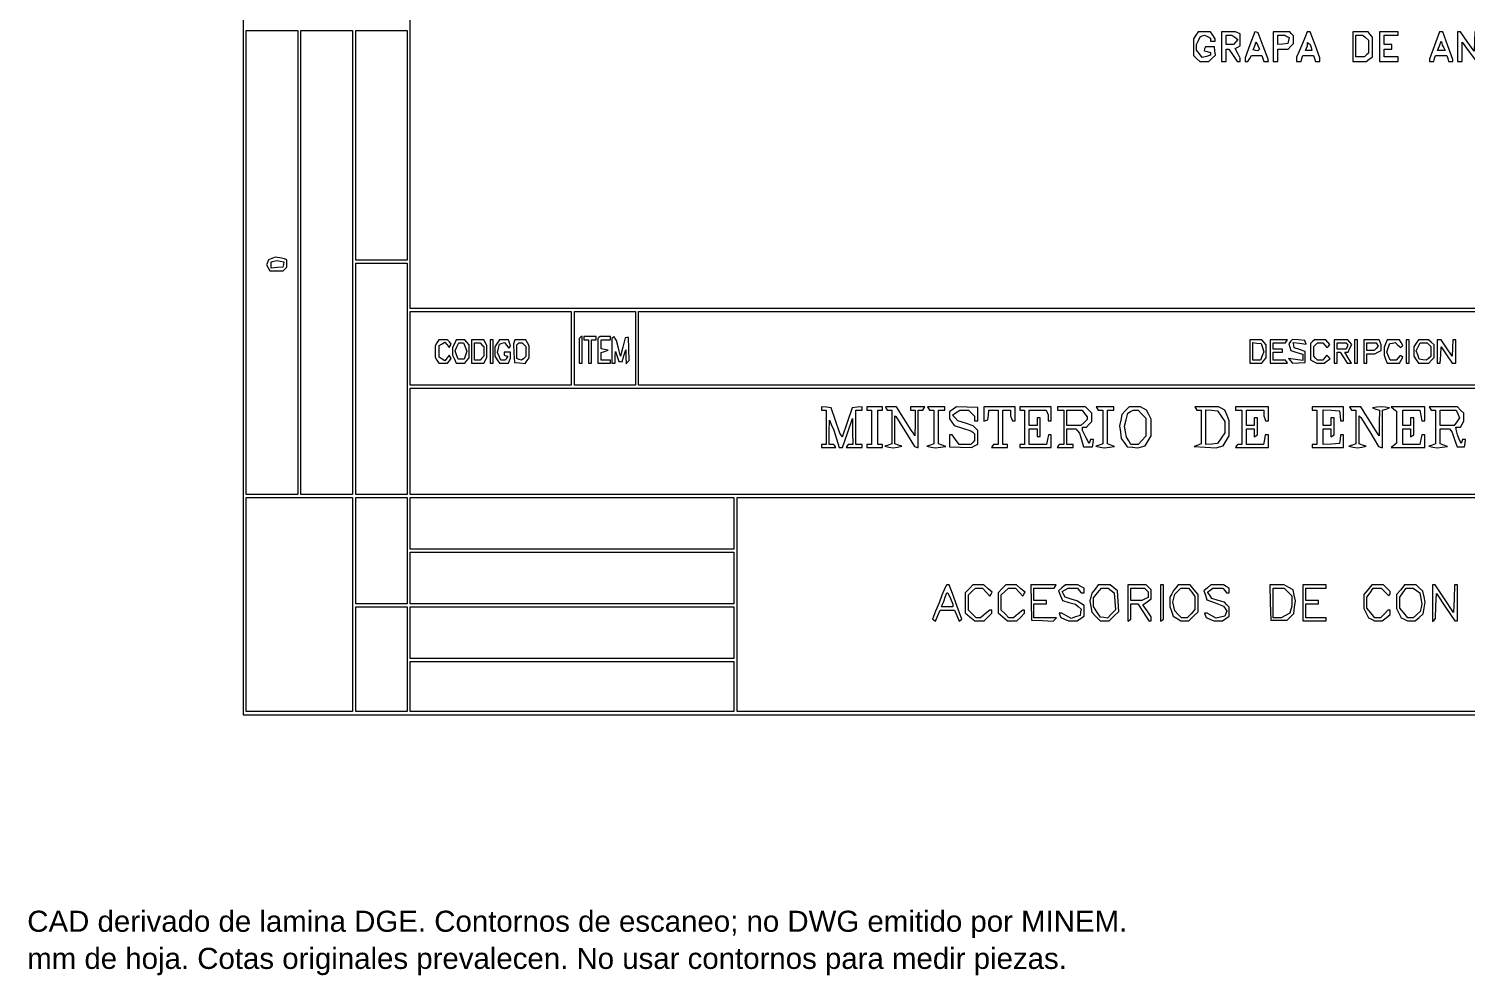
# Paper-space layout 'AN-13-DGE-068' of a CAD drawing. Header units: metres, sheet in millimetres. Extents: x 12 to 193, y 4 to 291.
# Drawn here: x 12.1 to 128.2, y 4.5 to 80.9 of the extents above; entities that cross this region are included whole.
import ezdxf

# ---------------------------------------------------------------- set-up
doc = ezdxf.new("R2010")
doc.units = ezdxf.units.M
doc.layers.add('DGE_CONTORNOS', color=7, linetype='Continuous', lineweight=0)
doc.layers.add('DGE_DATOS', color=7, linetype='Continuous', lineweight=0)
doc.styles.add('DGE_ARIAL', font='arial.ttf')

# ---------------------------------------------------------------- blocks, each defined once
blk = doc.blocks.new('LP_REF_DGE_MT_068')
at = {"layer": 'DGE_CONTORNOS'}
for points in [[(29.43, 147.7), (29.43, 25.53), (111.08, 25.53), (192.74, 25.53), (192.74, 147.7), (192.74, 269.87), (111.08, 269.87), (29.43, 269.87)], [(192.48, 163.99), (192.48, 58.35), (117.71, 58.35), (42.93, 58.35), (42.93, 163.99), (42.93, 269.62), (117.71, 269.62), (192.48, 269.62)], [(33.85, 62.07), (33.85, 43.33), (31.77, 43.33), (29.68, 43.33), (29.68, 62.07), (29.68, 80.81), (31.77, 80.81), (33.85, 80.81)], [(38.27, 62.07), (38.27, 43.33), (36.18, 43.33), (34.1, 43.33), (34.1, 62.07), (34.1, 80.81), (36.18, 80.81), (38.27, 80.81)], [(42.68, 71.54), (42.68, 62.26), (40.6, 62.26), (38.52, 62.26), (38.52, 71.54), (38.52, 80.81), (40.6, 80.81), (42.68, 80.81)], [(106.36, 80.41), (106.16, 80.13), (106.16, 79.46), (106.16, 78.79), (106.41, 78.54), (106.67, 78.29), (107.05, 78.29), (107.42, 78.29), (107.68, 78.55), (107.94, 78.81), (107.9, 79.15), (107.87, 79.49), (107.5, 79.49), (107.13, 79.49), (107.07, 79.32), (107.02, 79.16), (107.28, 79.09), (107.55, 79.02), (107.55, 78.91), (107.55, 78.8), (107.21, 78.71), (106.88, 78.63), (106.65, 78.92), (106.41, 79.2), (106.41, 79.43), (106.41, 79.67), (106.56, 79.98), (106.7, 80.29), (106.88, 80.36), (107.06, 80.43), (107.31, 80.3), (107.55, 80.17), (107.55, 80.05), (107.55, 79.93), (107.74, 79.93), (107.93, 79.93), (107.93, 80.03), (107.93, 80.13), (107.73, 80.41), (107.54, 80.69), (107.05, 80.69), (106.55, 80.69)], [(108.43, 79.49), (108.43, 78.29), (108.62, 78.29), (108.81, 78.29), (108.81, 78.79), (108.81, 79.3), (108.92, 79.3), (109.03, 79.3), (109.37, 78.79), (109.7, 78.29), (109.82, 78.29), (109.95, 78.29), (109.95, 78.42), (109.95, 78.55), (109.75, 78.95), (109.54, 79.34), (109.75, 79.45), (109.95, 79.56), (109.95, 80.05), (109.95, 80.53), (109.75, 80.61), (109.55, 80.69), (108.99, 80.69), (108.43, 80.69)], [(109.51, 80.26), (109.75, 80.08), (109.58, 79.88), (109.41, 79.68), (109.11, 79.68), (108.81, 79.68), (108.81, 80.06), (108.81, 80.43), (109.04, 80.43), (109.27, 80.43)], [(110.72, 79.64), (110.33, 78.59), (110.33, 78.44), (110.33, 78.29), (110.45, 78.29), (110.57, 78.29), (110.71, 78.54), (110.84, 78.79), (111.27, 78.79), (111.7, 78.79), (111.78, 78.54), (111.86, 78.29), (112.04, 78.29), (112.22, 78.29), (112.21, 78.38), (112.21, 78.48), (111.79, 79.54), (111.38, 80.61), (111.25, 80.65), (111.12, 80.7)], [(112.6, 79.49), (112.6, 78.29), (112.79, 78.29), (112.98, 78.29), (112.98, 78.79), (112.98, 79.3), (113.4, 79.3), (113.82, 79.3), (114.03, 79.53), (114.24, 79.76), (114.24, 80.07), (114.24, 80.38), (114.09, 80.54), (113.94, 80.69), (113.27, 80.69), (112.6, 80.69)], [(113.71, 80.32), (113.89, 80.22), (113.84, 79.98), (113.8, 79.74), (113.39, 79.7), (112.98, 79.66), (112.98, 80.05), (112.98, 80.43), (113.26, 80.43), (113.54, 80.43)], [(115.17, 80.21), (114.97, 79.74), (114.73, 79.19), (114.49, 78.64), (114.49, 78.46), (114.49, 78.29), (114.67, 78.29), (114.85, 78.29), (114.93, 78.54), (115.01, 78.79), (115.44, 78.79), (115.86, 78.79), (115.94, 78.54), (116.02, 78.29), (116.2, 78.29), (116.38, 78.29), (116.38, 78.44), (116.38, 78.59), (115.99, 79.64), (115.59, 80.69), (115.48, 80.69), (115.36, 80.69)], [(119.03, 79.49), (119.03, 78.29), (119.57, 78.29), (120.11, 78.3), (120.36, 78.49), (120.61, 78.68), (120.61, 79.47), (120.61, 80.27), (120.44, 80.48), (120.27, 80.69), (119.65, 80.69), (119.03, 80.69)], [(120.07, 80.23), (120.3, 80.02), (120.3, 79.49), (120.3, 78.97), (120.15, 78.82), (119.99, 78.67), (119.64, 78.67), (119.29, 78.67), (119.29, 79.55), (119.29, 80.43), (119.56, 80.43), (119.84, 80.43)], [(121.18, 79.49), (121.18, 78.29), (121.94, 78.29), (122.69, 78.29), (122.69, 78.48), (122.69, 78.67), (122.13, 78.67), (121.56, 78.67), (121.56, 78.98), (121.56, 79.3), (121.87, 79.3), (122.19, 79.3), (122.19, 79.49), (122.19, 79.68), (121.87, 79.68), (121.56, 79.68), (121.56, 80.06), (121.56, 80.43), (122.13, 80.43), (122.69, 80.43), (122.69, 80.56), (122.69, 80.69), (121.94, 80.69), (121.18, 80.69)], [(125.62, 79.58), (125.22, 78.48), (125.22, 78.38), (125.22, 78.29), (125.39, 78.29), (125.57, 78.29), (125.63, 78.54), (125.7, 78.79), (126.17, 78.79), (126.63, 78.79), (126.7, 78.54), (126.76, 78.29), (126.94, 78.29), (127.11, 78.29), (127.11, 78.37), (127.11, 78.45), (126.7, 79.57), (126.29, 80.69), (126.16, 80.69), (126.03, 80.69)], [(127.49, 79.49), (127.49, 78.29), (127.68, 78.29), (127.87, 78.29), (127.87, 79.07), (127.87, 79.85), (128.44, 79.07), (129.01, 78.29), (129.13, 78.29), (129.26, 78.29), (129.26, 79.49), (129.26, 80.69), (129.07, 80.69), (128.89, 80.69), (128.85, 79.91), (128.82, 79.13), (128.27, 79.91), (127.73, 80.69), (127.61, 80.69), (127.49, 80.69)], [(111.43, 79.22), (111.36, 79.15), (111.17, 79.19), (110.99, 79.24), (111.11, 79.55), (111.24, 79.87), (111.37, 79.58), (111.5, 79.3)], [(115.66, 79.43), (115.73, 79.17), (115.48, 79.17), (115.22, 79.17), (115.3, 79.37), (115.37, 79.57), (115.37, 79.7), (115.37, 79.82), (115.49, 79.75), (115.6, 79.68)], [(126.38, 79.39), (126.49, 79.17), (126.18, 79.17), (125.87, 79.17), (126.02, 79.56), (126.16, 79.94), (126.21, 79.78), (126.26, 79.61)], [(31.75, 62.39), (31.49, 62.28), (31.41, 62.07), (31.32, 61.86), (31.46, 61.62), (31.59, 61.38), (32.12, 61.38), (32.66, 61.38), (32.81, 61.53), (32.96, 61.68), (32.96, 61.96), (32.96, 62.25), (32.87, 62.3), (32.78, 62.36), (32.4, 62.43), (32.02, 62.5)], [(32.69, 61.9), (32.65, 61.69), (32.17, 61.65), (31.7, 61.61), (31.7, 61.87), (31.7, 62.12), (31.92, 62.16), (32.14, 62.21), (32.43, 62.16), (32.72, 62.1)], [(42.68, 52.67), (42.68, 43.33), (40.6, 43.33), (38.52, 43.33), (38.52, 52.67), (38.52, 62.01), (40.6, 62.01), (42.68, 62.01)], [(55.93, 55.13), (55.93, 52.16), (49.43, 52.16), (42.93, 52.16), (42.93, 55.13), (42.93, 58.1), (49.43, 58.1), (55.93, 58.1)], [(61.11, 55.13), (61.11, 52.16), (58.65, 52.16), (56.19, 52.16), (56.19, 55.13), (56.19, 58.1), (58.65, 58.1), (61.11, 58.1)], [(186.3, 55.13), (186.3, 52.16), (123.83, 52.16), (61.36, 52.16), (61.36, 55.13), (61.36, 58.1), (123.83, 58.1), (186.3, 58.1)], [(45.08, 55.58), (44.95, 55.34), (44.95, 54.88), (44.95, 54.42), (45.08, 54.18), (45.22, 53.93), (45.57, 53.93), (45.93, 53.93), (46.09, 54.11), (46.24, 54.3), (46.15, 54.44), (46.07, 54.58), (45.9, 54.35), (45.73, 54.12), (45.5, 54.26), (45.27, 54.4), (45.27, 54.88), (45.27, 55.35), (45.5, 55.49), (45.73, 55.63), (45.9, 55.41), (46.07, 55.18), (46.15, 55.32), (46.24, 55.46), (46.09, 55.64), (45.93, 55.82), (45.57, 55.82), (45.22, 55.82)], [(46.49, 55.5), (46.34, 55.18), (46.34, 54.88), (46.34, 54.57), (46.49, 54.25), (46.63, 53.93), (46.98, 53.93), (47.32, 53.93), (47.49, 54.14), (47.67, 54.35), (47.67, 54.88), (47.67, 55.41), (47.49, 55.62), (47.32, 55.82), (46.98, 55.82), (46.63, 55.82)], [(47.86, 54.88), (47.86, 53.93), (48.36, 53.93), (48.86, 53.93), (48.99, 54.18), (49.12, 54.42), (49.12, 54.88), (49.12, 55.34), (48.99, 55.58), (48.86, 55.82), (48.36, 55.82), (47.86, 55.82)], [(49.37, 54.88), (49.37, 53.93), (49.5, 53.93), (49.62, 53.93), (49.62, 54.88), (49.62, 55.82), (49.5, 55.82), (49.37, 55.82)], [(49.95, 55.54), (49.75, 55.26), (49.75, 54.88), (49.75, 54.49), (49.95, 54.21), (50.14, 53.93), (50.5, 53.93), (50.86, 53.93), (50.93, 54.13), (51.01, 54.33), (51.01, 54.57), (51.01, 54.81), (50.76, 54.81), (50.51, 54.81), (50.51, 54.7), (50.51, 54.58), (50.66, 54.53), (50.8, 54.48), (50.71, 54.33), (50.62, 54.18), (50.43, 54.18), (50.25, 54.18), (50.11, 54.49), (49.97, 54.8), (50.05, 55.13), (50.14, 55.46), (50.34, 55.53), (50.54, 55.61), (50.71, 55.38), (50.88, 55.15), (50.96, 55.22), (51.03, 55.3), (50.95, 55.56), (50.87, 55.82), (50.51, 55.82), (50.14, 55.82)], [(51.32, 55.65), (51.25, 55.48), (51.29, 54.74), (51.33, 53.99), (51.76, 53.95), (52.2, 53.91), (52.36, 54.13), (52.53, 54.36), (52.53, 54.85), (52.53, 55.34), (52.4, 55.58), (52.26, 55.82), (51.82, 55.82), (51.38, 55.82)], [(56.65, 55.99), (56.56, 55.91), (56.56, 54.92), (56.56, 53.93), (56.69, 53.93), (56.82, 53.93), (56.82, 55), (56.82, 56.08), (56.77, 56.08), (56.73, 56.08)], [(56.94, 55.95), (56.94, 55.82), (57.13, 55.82), (57.32, 55.82), (57.32, 54.88), (57.32, 53.93), (57.45, 53.93), (57.57, 53.93), (57.57, 54.88), (57.57, 55.82), (57.76, 55.82), (57.95, 55.82), (57.95, 55.95), (57.95, 56.08), (57.45, 56.08), (56.94, 56.08)], [(58.16, 55.99), (58.08, 55.91), (58.08, 54.92), (58.08, 53.93), (58.58, 53.93), (59.09, 53.93), (59.09, 54.06), (59.09, 54.18), (58.71, 54.18), (58.33, 54.18), (58.33, 54.48), (58.33, 54.78), (58.62, 54.88), (58.9, 54.97), (58.62, 55.03), (58.33, 55.08), (58.33, 55.45), (58.33, 55.82), (58.71, 55.82), (59.09, 55.82), (59.09, 55.95), (59.09, 56.08), (58.67, 56.08), (58.25, 56.08)], [(59.3, 55.99), (59.21, 55.91), (59.21, 54.92), (59.21, 53.93), (59.34, 53.93), (59.47, 53.93), (59.48, 54.4), (59.49, 54.88), (59.63, 54.47), (59.78, 54.06), (59.91, 54.05), (60.03, 54.04), (60.18, 54.52), (60.33, 55), (60.34, 54.44), (60.35, 53.88), (60.48, 54.01), (60.61, 54.14), (60.58, 55.08), (60.54, 56.01), (60.42, 55.99), (60.29, 55.97), (60.09, 55.23), (59.89, 54.5), (59.73, 55.13), (59.58, 55.76), (59.48, 55.92), (59.39, 56.08)], [(110.71, 54.88), (110.71, 53.93), (111.19, 53.93), (111.68, 53.93), (111.86, 54.14), (112.03, 54.35), (112.03, 54.88), (112.03, 55.41), (111.86, 55.62), (111.68, 55.82), (111.19, 55.82), (110.71, 55.82)], [(112.35, 54.88), (112.35, 53.93), (113.05, 53.93), (113.75, 53.93), (113.67, 54.06), (113.59, 54.18), (113.1, 54.18), (112.6, 54.18), (112.6, 54.5), (112.6, 54.81), (112.98, 54.81), (113.36, 54.81), (113.36, 54.94), (113.36, 55.07), (112.98, 55.07), (112.6, 55.07), (112.6, 55.32), (112.6, 55.57), (113.1, 55.57), (113.59, 55.57), (113.67, 55.7), (113.75, 55.82), (113.05, 55.82), (112.35, 55.82)], [(114.01, 55.67), (113.87, 55.5), (113.94, 55.22), (114.02, 54.94), (114.51, 54.8), (115, 54.65), (115, 54.4), (115, 54.15), (114.41, 54.23), (113.83, 54.31), (113.99, 54.11), (114.15, 53.92), (114.67, 53.96), (115.19, 53.99), (115.19, 54.44), (115.19, 54.88), (114.74, 55.02), (114.3, 55.16), (114.26, 55.39), (114.21, 55.61), (114.74, 55.54), (115.26, 55.47), (115.21, 55.61), (115.17, 55.76), (114.66, 55.8), (114.15, 55.84)], [(115.78, 55.67), (115.63, 55.52), (115.63, 54.86), (115.63, 54.19), (115.87, 54.06), (116.12, 53.93), (116.42, 53.93), (116.71, 53.93), (116.96, 54.11), (117.2, 54.29), (117.07, 54.43), (116.93, 54.57), (116.77, 54.38), (116.61, 54.18), (116.39, 54.18), (116.18, 54.18), (116.03, 54.33), (115.88, 54.49), (115.88, 54.88), (115.88, 55.27), (116.03, 55.42), (116.18, 55.57), (116.39, 55.57), (116.61, 55.57), (116.77, 55.38), (116.93, 55.18), (117.06, 55.31), (117.18, 55.43), (117.02, 55.63), (116.86, 55.82), (116.39, 55.82), (115.93, 55.82)], [(117.52, 54.88), (117.52, 53.93), (117.65, 53.93), (117.77, 53.93), (117.77, 54.37), (117.77, 54.81), (117.9, 54.81), (118.02, 54.81), (118.31, 54.37), (118.59, 53.93), (118.76, 53.93), (118.93, 53.93), (118.66, 54.37), (118.38, 54.81), (118.52, 54.81), (118.66, 54.81), (118.8, 55.13), (118.95, 55.44), (118.79, 55.63), (118.63, 55.82), (118.07, 55.82), (117.52, 55.82)], [(119.16, 54.88), (119.16, 53.93), (119.29, 53.93), (119.41, 53.93), (119.41, 54.88), (119.41, 55.82), (119.29, 55.82), (119.16, 55.82)], [(119.92, 54.88), (119.92, 53.93), (120.04, 53.93), (120.17, 53.93), (120.17, 54.31), (120.17, 54.69), (120.49, 54.69), (120.82, 54.69), (121.06, 54.82), (121.31, 54.95), (121.31, 55.19), (121.31, 55.42), (121.23, 55.62), (121.15, 55.82), (120.54, 55.82), (119.92, 55.82)], [(121.68, 55.5), (121.56, 55.18), (121.56, 54.88), (121.56, 54.58), (121.68, 54.25), (121.8, 53.93), (122.31, 53.93), (122.81, 53.93), (122.94, 54.18), (123.07, 54.42), (122.96, 54.49), (122.85, 54.56), (122.69, 54.37), (122.54, 54.18), (122.3, 54.18), (122.06, 54.18), (121.91, 54.5), (121.77, 54.82), (121.89, 55.17), (122.01, 55.51), (122.23, 55.55), (122.46, 55.59), (122.68, 55.39), (122.9, 55.19), (122.98, 55.27), (123.06, 55.35), (122.94, 55.59), (122.81, 55.82), (122.31, 55.82), (121.8, 55.82)], [(123.33, 54.88), (123.33, 53.93), (123.45, 53.93), (123.58, 53.93), (123.58, 54.88), (123.58, 55.82), (123.45, 55.82), (123.33, 55.82)], [(124.15, 55.54), (123.96, 55.26), (123.96, 54.88), (123.96, 54.49), (124.15, 54.21), (124.35, 53.93), (124.76, 53.93), (125.18, 53.93), (125.39, 54.16), (125.6, 54.39), (125.6, 54.9), (125.6, 55.41), (125.37, 55.62), (125.14, 55.82), (124.74, 55.82), (124.35, 55.82)], [(125.85, 54.88), (125.85, 53.93), (125.97, 53.93), (126.09, 53.93), (126.13, 54.59), (126.17, 55.26), (126.61, 54.6), (127.05, 53.94), (127.21, 53.93), (127.36, 53.93), (127.36, 54.88), (127.36, 55.82), (127.24, 55.82), (127.12, 55.82), (127.09, 55.16), (127.05, 54.5), (126.61, 55.16), (126.17, 55.82), (126.01, 55.82), (125.85, 55.82)], [(47.36, 55.24), (47.49, 54.9), (47.38, 54.57), (47.27, 54.25), (47.03, 54.25), (46.79, 54.25), (46.67, 54.59), (46.55, 54.93), (46.7, 55.25), (46.84, 55.57), (47.04, 55.57), (47.23, 55.57)], [(48.71, 55.42), (48.87, 55.27), (48.87, 54.88), (48.87, 54.49), (48.71, 54.33), (48.56, 54.18), (48.34, 54.18), (48.11, 54.18), (48.11, 54.88), (48.11, 55.57), (48.34, 55.57), (48.56, 55.57)], [(52.12, 55.42), (52.27, 55.27), (52.27, 54.87), (52.27, 54.47), (52.09, 54.31), (51.9, 54.16), (51.71, 54.23), (51.52, 54.3), (51.52, 54.85), (51.52, 55.4), (51.6, 55.49), (51.68, 55.57), (51.83, 55.57), (51.97, 55.57)], [(111.74, 55.18), (111.85, 54.85), (111.72, 54.52), (111.59, 54.18), (111.28, 54.18), (110.96, 54.18), (110.96, 54.89), (110.96, 55.59), (111.29, 55.55), (111.63, 55.51)], [(118.56, 55.5), (118.64, 55.42), (118.57, 55.24), (118.5, 55.07), (118.14, 55.07), (117.77, 55.07), (117.77, 55.32), (117.77, 55.57), (118.13, 55.57), (118.49, 55.57)], [(120.99, 55.44), (121.08, 55.31), (120.92, 55.12), (120.77, 54.94), (120.47, 54.94), (120.17, 54.94), (120.17, 55.26), (120.17, 55.57), (120.54, 55.57), (120.91, 55.57)], [(125.19, 55.42), (125.34, 55.27), (125.34, 54.87), (125.34, 54.47), (125.16, 54.32), (124.98, 54.16), (124.69, 54.21), (124.4, 54.25), (124.28, 54.59), (124.16, 54.93), (124.31, 55.25), (124.46, 55.57), (124.75, 55.57), (125.04, 55.57)], [(192.48, 47.62), (192.48, 43.33), (117.71, 43.33), (42.93, 43.33), (42.93, 47.62), (42.93, 51.91), (117.71, 51.91), (192.48, 51.91)], [(76.13, 50.28), (76.13, 50.14), (76.32, 50.14), (76.5, 50.14), (76.5, 48.76), (76.5, 47.37), (76.32, 47.37), (76.13, 47.37), (76.13, 47.24), (76.13, 47.12), (76.7, 47.12), (77.28, 47.12), (77.2, 47.24), (77.12, 47.37), (76.94, 47.37), (76.76, 47.37), (76.76, 48.35), (76.77, 49.32), (76.94, 48.92), (77.12, 48.51), (77.34, 47.81), (77.56, 47.12), (77.7, 47.12), (77.84, 47.12), (78.23, 48.28), (78.63, 49.45), (78.64, 48.41), (78.65, 47.37), (78.47, 47.37), (78.29, 47.37), (78.21, 47.24), (78.13, 47.12), (78.77, 47.12), (79.41, 47.12), (79.41, 47.24), (79.41, 47.37), (79.15, 47.37), (78.9, 47.37), (78.9, 48.76), (78.9, 50.14), (79.15, 50.14), (79.41, 50.14), (79.41, 50.28), (79.41, 50.41), (79.01, 50.37), (78.61, 50.33), (78.21, 49.14), (77.81, 47.95), (77.72, 48.1), (77.62, 48.26), (77.27, 49.3), (76.92, 50.33), (76.53, 50.37), (76.13, 50.41)], [(79.79, 50.27), (79.79, 50.14), (79.97, 50.14), (80.16, 50.14), (80.16, 48.76), (80.16, 47.37), (79.97, 47.37), (79.79, 47.37), (79.79, 47.24), (79.79, 47.12), (80.42, 47.12), (81.05, 47.12), (81.05, 47.24), (81.05, 47.37), (80.86, 47.37), (80.67, 47.37), (80.67, 48.76), (80.67, 50.14), (80.86, 50.14), (81.05, 50.14), (81.05, 50.27), (81.05, 50.4), (80.42, 50.4), (79.79, 50.4)], [(81.36, 50.27), (81.44, 50.14), (81.62, 50.14), (81.8, 50.14), (81.8, 48.77), (81.8, 47.4), (81.52, 47.3), (81.24, 47.21), (81.58, 47.15), (81.93, 47.1), (82.28, 47.15), (82.63, 47.21), (82.34, 47.3), (82.06, 47.4), (82.06, 48.54), (82.06, 49.68), (82.13, 49.61), (82.2, 49.54), (82.92, 48.37), (83.64, 47.2), (83.8, 47.15), (83.95, 47.09), (83.95, 48.62), (83.95, 50.14), (84.13, 50.14), (84.31, 50.14), (84.39, 50.27), (84.47, 50.4), (83.89, 50.4), (83.32, 50.4), (83.32, 50.27), (83.32, 50.14), (83.51, 50.14), (83.7, 50.14), (83.69, 49.1), (83.68, 48.06), (83.53, 48.29), (83.38, 48.51), (82.78, 49.46), (82.19, 50.4), (81.74, 50.4), (81.29, 50.4)], [(84.77, 50.27), (84.85, 50.14), (85.03, 50.14), (85.21, 50.14), (85.21, 48.77), (85.21, 47.4), (84.93, 47.3), (84.64, 47.21), (84.99, 47.15), (85.33, 47.1), (85.75, 47.15), (86.16, 47.2), (85.87, 47.3), (85.59, 47.4), (85.59, 48.77), (85.59, 50.14), (85.84, 50.14), (86.1, 50.14), (86.1, 50.27), (86.1, 50.4), (85.39, 50.4), (84.69, 50.4)], [(86.76, 50.2), (86.47, 50), (86.47, 49.72), (86.47, 49.44), (86.66, 49.17), (86.85, 48.9), (87.52, 48.69), (88.18, 48.47), (88.34, 48.35), (88.49, 48.22), (88.49, 47.95), (88.49, 47.67), (88.34, 47.52), (88.19, 47.37), (87.71, 47.37), (87.24, 47.37), (86.96, 47.75), (86.68, 48.13), (86.58, 48.13), (86.47, 48.13), (86.47, 47.65), (86.47, 47.18), (87.36, 47.14), (88.24, 47.11), (88.49, 47.24), (88.75, 47.38), (88.75, 47.93), (88.75, 48.49), (88.56, 48.67), (88.37, 48.86), (87.75, 49.07), (87.14, 49.27), (86.92, 49.51), (86.71, 49.74), (87, 49.94), (87.29, 50.14), (87.64, 50.14), (87.99, 50.14), (88.24, 49.89), (88.49, 49.64), (88.49, 49.45), (88.49, 49.26), (88.62, 49.26), (88.75, 49.26), (88.75, 49.8), (88.75, 50.35), (87.89, 50.38), (87.04, 50.4)], [(89.25, 49.82), (89.25, 49.24), (89.41, 49.29), (89.57, 49.34), (89.61, 49.74), (89.65, 50.14), (90.02, 50.14), (90.39, 50.14), (90.39, 48.76), (90.39, 47.37), (90.2, 47.37), (90.02, 47.37), (89.94, 47.24), (89.87, 47.12), (90.51, 47.12), (91.14, 47.12), (91.14, 47.24), (91.14, 47.37), (90.95, 47.37), (90.77, 47.37), (90.77, 48.76), (90.77, 50.14), (91.08, 50.14), (91.4, 50.14), (91.4, 49.9), (91.4, 49.66), (91.47, 49.46), (91.55, 49.26), (91.66, 49.26), (91.77, 49.26), (91.77, 49.83), (91.77, 50.4), (90.51, 50.4), (89.25, 50.4)], [(92.15, 50.27), (92.15, 50.14), (92.34, 50.14), (92.53, 50.14), (92.53, 48.76), (92.53, 47.37), (92.34, 47.37), (92.15, 47.37), (92.15, 47.24), (92.15, 47.12), (93.42, 47.12), (94.68, 47.12), (94.68, 47.62), (94.68, 48.13), (94.57, 48.13), (94.46, 48.13), (94.38, 47.75), (94.31, 47.37), (93.61, 47.37), (92.91, 47.37), (92.91, 48), (92.91, 48.63), (93.23, 48.63), (93.54, 48.63), (93.54, 48.31), (93.54, 48), (93.67, 48), (93.79, 48), (93.79, 48.76), (93.79, 49.51), (93.67, 49.51), (93.54, 49.51), (93.54, 49.2), (93.54, 48.88), (93.23, 48.88), (92.91, 48.88), (92.91, 49.51), (92.91, 50.14), (93.59, 50.14), (94.27, 50.14), (94.35, 49.95), (94.43, 49.75), (94.43, 49.5), (94.43, 49.26), (94.55, 49.26), (94.68, 49.26), (94.68, 49.83), (94.68, 50.4), (93.42, 50.4), (92.15, 50.4)], [(95.18, 50.27), (95.18, 50.14), (95.43, 50.14), (95.69, 50.14), (95.69, 48.76), (95.69, 47.37), (95.51, 47.37), (95.32, 47.37), (95.25, 47.24), (95.17, 47.12), (95.81, 47.12), (96.44, 47.12), (96.44, 47.24), (96.44, 47.37), (96.19, 47.37), (95.94, 47.37), (95.94, 48), (95.94, 48.63), (96.3, 48.63), (96.67, 48.63), (96.81, 48.45), (96.96, 48.28), (97.12, 47.73), (97.28, 47.18), (97.65, 47.18), (98.02, 47.18), (98.06, 47.46), (98.1, 47.75), (97.98, 47.75), (97.85, 47.75), (97.8, 47.59), (97.75, 47.43), (97.47, 47.96), (97.2, 48.49), (97.2, 48.63), (97.2, 48.76), (97.37, 48.76), (97.54, 48.76), (97.75, 48.99), (97.96, 49.22), (97.96, 49.56), (97.96, 49.89), (97.71, 50.14), (97.45, 50.4), (96.32, 50.4), (95.18, 50.4)], [(97.38, 49.86), (97.58, 49.58), (97.58, 49.49), (97.58, 49.39), (97.33, 49.14), (97.08, 48.88), (96.51, 48.88), (95.94, 48.88), (95.94, 49.51), (95.94, 50.14), (96.56, 50.14), (97.19, 50.14)], [(98.4, 50.27), (98.48, 50.14), (98.66, 50.14), (98.84, 50.14), (98.84, 48.77), (98.84, 47.4), (98.56, 47.3), (98.27, 47.21), (98.62, 47.15), (98.96, 47.1), (99.38, 47.15), (99.79, 47.2), (99.5, 47.3), (99.22, 47.4), (99.22, 48.77), (99.22, 50.14), (99.47, 50.14), (99.73, 50.14), (99.73, 50.27), (99.73, 50.4), (99.02, 50.4), (98.32, 50.4)], [(100.67, 50.1), (100.37, 49.79), (100.29, 49.33), (100.2, 48.87), (100.27, 48.35), (100.34, 47.83), (100.58, 47.51), (100.82, 47.18), (101.24, 47.14), (101.65, 47.1), (101.96, 47.17), (102.26, 47.25), (102.51, 47.66), (102.75, 48.06), (102.75, 48.73), (102.75, 49.4), (102.56, 49.77), (102.37, 50.14), (102.13, 50.27), (101.89, 50.4), (101.43, 50.4), (100.98, 50.4)], [(102.01, 49.82), (102.31, 49.49), (102.31, 48.76), (102.31, 48.02), (102.01, 47.69), (101.7, 47.37), (101.41, 47.37), (101.12, 47.37), (100.94, 47.65), (100.75, 47.94), (100.67, 48.39), (100.59, 48.84), (100.73, 49.36), (100.87, 49.88), (101.09, 50.01), (101.3, 50.14), (101.5, 50.14), (101.7, 50.14)], [(106.35, 50.27), (106.43, 50.14), (106.61, 50.14), (106.79, 50.14), (106.79, 48.77), (106.79, 47.4), (106.51, 47.3), (106.23, 47.19), (107.11, 47.15), (107.99, 47.1), (108.28, 47.18), (108.57, 47.25), (108.82, 47.66), (109.06, 48.06), (109.06, 48.67), (109.06, 49.27), (108.89, 49.7), (108.71, 50.12), (108.45, 50.26), (108.2, 50.4), (107.24, 50.4), (106.27, 50.4)], [(108.4, 49.65), (108.69, 49.22), (108.69, 48.76), (108.69, 48.29), (108.4, 47.86), (108.11, 47.43), (107.64, 47.39), (107.17, 47.35), (107.17, 48.76), (107.17, 50.16), (107.64, 50.12), (108.11, 50.08)], [(109.57, 50.27), (109.57, 50.14), (109.82, 50.14), (110.07, 50.14), (110.07, 48.76), (110.07, 47.37), (109.89, 47.37), (109.71, 47.37), (109.63, 47.24), (109.55, 47.12), (110.89, 47.12), (112.22, 47.12), (112.22, 47.62), (112.22, 48.13), (112.09, 48.13), (111.96, 48.13), (111.89, 47.75), (111.81, 47.37), (111.13, 47.37), (110.45, 47.37), (110.45, 48), (110.45, 48.63), (110.77, 48.63), (111.08, 48.63), (111.08, 48.31), (111.08, 47.98), (111.21, 48.06), (111.34, 48.14), (111.34, 48.83), (111.34, 49.51), (111.21, 49.51), (111.08, 49.51), (111.08, 49.2), (111.08, 48.88), (110.77, 48.88), (110.45, 48.88), (110.45, 49.51), (110.45, 50.14), (111.15, 50.14), (111.84, 50.14), (111.84, 49.9), (111.84, 49.66), (111.92, 49.46), (111.99, 49.26), (112.11, 49.26), (112.22, 49.26), (112.22, 49.83), (112.22, 50.4), (110.89, 50.4), (109.57, 50.4)], [(115.75, 50.27), (115.75, 50.14), (115.94, 50.14), (116.13, 50.14), (116.13, 48.76), (116.13, 47.37), (115.94, 47.37), (115.75, 47.37), (115.75, 47.24), (115.75, 47.12), (117.02, 47.12), (118.28, 47.12), (118.28, 47.62), (118.28, 48.13), (118.16, 48.13), (118.04, 48.13), (118, 47.78), (117.96, 47.43), (117.3, 47.39), (116.64, 47.35), (116.64, 47.99), (116.64, 48.63), (116.95, 48.63), (117.27, 48.63), (117.27, 48.31), (117.27, 47.98), (117.39, 48.06), (117.52, 48.14), (117.52, 48.83), (117.52, 49.51), (117.39, 49.51), (117.27, 49.51), (117.27, 49.2), (117.27, 48.88), (116.95, 48.88), (116.64, 48.88), (116.64, 49.52), (116.64, 50.16), (117.3, 50.12), (117.96, 50.08), (118, 49.67), (118.04, 49.26), (118.16, 49.26), (118.28, 49.26), (118.28, 49.83), (118.28, 50.4), (117.02, 50.4), (115.75, 50.4)], [(118.85, 50.27), (118.92, 50.14), (119.11, 50.14), (119.29, 50.14), (119.29, 48.77), (119.29, 47.4), (119, 47.3), (118.72, 47.21), (119.07, 47.15), (119.41, 47.1), (119.76, 47.15), (120.11, 47.21), (119.82, 47.3), (119.54, 47.4), (119.54, 48.54), (119.54, 49.68), (119.61, 49.61), (119.68, 49.54), (120.4, 48.37), (121.12, 47.2), (121.28, 47.15), (121.43, 47.09), (121.43, 48.6), (121.43, 50.12), (121.72, 50.21), (122, 50.31), (121.65, 50.36), (121.31, 50.41), (120.96, 50.36), (120.61, 50.31), (120.9, 50.21), (121.18, 50.12), (121.17, 49.09), (121.17, 48.06), (121.01, 48.29), (120.86, 48.51), (120.27, 49.46), (119.67, 50.4), (119.22, 50.4), (118.77, 50.4)], [(122.35, 50.22), (122.57, 50.05), (122.57, 48.76), (122.57, 47.46), (122.35, 47.29), (122.13, 47.12), (123.48, 47.12), (124.84, 47.12), (124.84, 47.62), (124.84, 48.13), (124.72, 48.13), (124.61, 48.13), (124.52, 47.75), (124.44, 47.37), (123.76, 47.37), (123.07, 47.37), (123.07, 48), (123.07, 48.63), (123.39, 48.63), (123.7, 48.63), (123.7, 48.31), (123.7, 47.98), (123.83, 48.06), (123.96, 48.14), (123.96, 48.83), (123.96, 49.51), (123.83, 49.51), (123.7, 49.51), (123.7, 49.2), (123.7, 48.88), (123.39, 48.88), (123.07, 48.88), (123.07, 49.51), (123.07, 50.14), (123.76, 50.14), (124.45, 50.14), (124.53, 49.7), (124.62, 49.26), (124.73, 49.26), (124.84, 49.26), (124.84, 49.83), (124.84, 50.4), (123.48, 50.39), (122.13, 50.39)], [(125.28, 50.27), (125.36, 50.14), (125.54, 50.14), (125.72, 50.14), (125.72, 48.77), (125.72, 47.4), (125.44, 47.3), (125.16, 47.21), (125.5, 47.15), (125.85, 47.1), (126.26, 47.15), (126.67, 47.2), (126.39, 47.3), (126.1, 47.4), (126.1, 48.01), (126.1, 48.63), (126.47, 48.63), (126.84, 48.63), (126.95, 48.48), (127.05, 48.32), (127.25, 47.75), (127.45, 47.18), (127.75, 47.18), (128.06, 47.18), (128.1, 47.46), (128.14, 47.75), (128.01, 47.75), (127.89, 47.75), (127.83, 47.59), (127.77, 47.43), (127.63, 47.78), (127.49, 48.14), (127.41, 48.45), (127.34, 48.76), (127.54, 48.76), (127.73, 48.76), (127.86, 49), (127.99, 49.24), (127.99, 49.57), (127.99, 49.89), (127.74, 50.14), (127.49, 50.4), (126.35, 50.4), (125.2, 50.4)], [(127.51, 49.83), (127.65, 49.52), (127.44, 49.2), (127.23, 48.88), (126.67, 48.88), (126.1, 48.88), (126.1, 49.51), (126.1, 50.14), (126.74, 50.14), (127.37, 50.14)], [(38.27, 34.43), (38.27, 25.79), (33.97, 25.79), (29.68, 25.79), (29.68, 34.43), (29.68, 43.08), (33.97, 43.08), (38.27, 43.08)], [(42.68, 38.79), (42.68, 34.49), (40.6, 34.49), (38.52, 34.49), (38.52, 38.79), (38.52, 43.08), (40.6, 43.08), (42.68, 43.08)], [(69.06, 40.99), (69.06, 38.91), (56, 38.91), (42.93, 38.91), (42.93, 40.99), (42.93, 43.08), (56, 43.08), (69.06, 43.08)], [(170.53, 34.43), (170.53, 25.79), (119.92, 25.79), (69.31, 25.79), (69.31, 34.43), (69.31, 43.08), (119.92, 43.08), (170.53, 43.08)], [(69.06, 36.58), (69.06, 34.49), (56, 34.49), (42.93, 34.49), (42.93, 36.58), (42.93, 38.66), (56, 38.66), (69.06, 38.66)], [(86.17, 35.91), (86.11, 35.81), (85.86, 35.18), (85.62, 34.56), (85.35, 33.9), (85.09, 33.24), (85.22, 33.17), (85.34, 33.09), (85.53, 33.54), (85.72, 33.99), (86.29, 33.99), (86.87, 33.99), (87.05, 33.54), (87.24, 33.1), (87.36, 33.17), (87.47, 33.24), (87.09, 34.28), (86.7, 35.32), (86.58, 35.66), (86.45, 36.01), (86.34, 36.01), (86.24, 36.01)], [(88.05, 35.7), (87.74, 35.39), (87.74, 34.57), (87.74, 33.76), (88.12, 33.43), (88.51, 33.11), (88.89, 33.11), (89.26, 33.11), (89.57, 33.42), (89.88, 33.73), (89.88, 33.86), (89.88, 33.99), (89.81, 33.99), (89.73, 33.99), (89.35, 33.67), (88.98, 33.36), (88.79, 33.36), (88.61, 33.36), (88.3, 33.67), (87.99, 33.98), (87.99, 34.59), (87.99, 35.21), (88.28, 35.48), (88.57, 35.76), (88.85, 35.76), (89.14, 35.76), (89.43, 35.44), (89.73, 35.11), (89.83, 35.27), (89.92, 35.42), (89.58, 35.71), (89.24, 36.01), (88.8, 36.01), (88.36, 36.01)], [(90.7, 35.7), (90.39, 35.39), (90.39, 34.57), (90.39, 33.76), (90.77, 33.43), (91.16, 33.11), (91.54, 33.11), (91.91, 33.11), (92.22, 33.42), (92.53, 33.73), (92.53, 33.86), (92.53, 33.99), (92.46, 33.99), (92.38, 33.99), (92, 33.67), (91.63, 33.36), (91.44, 33.36), (91.26, 33.36), (90.95, 33.67), (90.64, 33.98), (90.64, 34.59), (90.64, 35.21), (90.93, 35.48), (91.22, 35.76), (91.51, 35.76), (91.79, 35.76), (92.09, 35.44), (92.38, 35.11), (92.48, 35.27), (92.57, 35.42), (92.23, 35.71), (91.89, 36.01), (91.45, 36.01), (91.01, 36.01)], [(93.06, 34.59), (93.1, 33.17), (93.97, 33.13), (94.84, 33.09), (94.97, 33.23), (95.11, 33.36), (94.2, 33.36), (93.29, 33.36), (93.29, 33.93), (93.29, 34.49), (93.79, 34.49), (94.3, 34.49), (94.3, 34.62), (94.3, 34.75), (93.79, 34.75), (93.29, 34.75), (93.29, 35.25), (93.29, 35.76), (94.1, 35.76), (94.92, 35.76), (94.99, 35.88), (95.07, 36.01), (94.05, 36.01), (93.03, 36.01)], [(95.55, 35.78), (95.26, 35.54), (95.43, 35.14), (95.59, 34.75), (96.11, 34.6), (96.63, 34.45), (96.86, 34.26), (97.09, 34.07), (97.05, 33.81), (97.01, 33.55), (96.65, 33.43), (96.3, 33.3), (95.92, 33.52), (95.54, 33.74), (95.43, 33.74), (95.32, 33.74), (95.38, 33.57), (95.45, 33.39), (95.76, 33.25), (96.08, 33.11), (96.42, 33.11), (96.77, 33.11), (97.05, 33.3), (97.33, 33.5), (97.33, 33.93), (97.33, 34.36), (97.04, 34.54), (96.76, 34.72), (96.29, 34.87), (95.81, 35.02), (95.68, 35.26), (95.56, 35.49), (95.8, 35.63), (96.05, 35.76), (96.42, 35.76), (96.79, 35.76), (96.95, 35.57), (97.11, 35.38), (97.22, 35.38), (97.33, 35.38), (97.33, 35.56), (97.33, 35.75), (97.08, 35.88), (96.84, 36.01), (96.34, 36.01), (95.84, 36.01)], [(98.22, 35.67), (97.95, 35.34), (97.88, 35.04), (97.8, 34.73), (97.88, 34.28), (97.95, 33.82), (98.29, 33.47), (98.64, 33.11), (99, 33.11), (99.37, 33.11), (99.75, 33.49), (100.13, 33.87), (100.08, 34.71), (100.03, 35.54), (99.74, 35.77), (99.45, 36.01), (98.96, 36.01), (98.48, 36.01)], [(100.86, 34.55), (100.86, 33.09), (100.99, 33.17), (101.11, 33.25), (101.11, 33.87), (101.11, 34.49), (101.4, 34.49), (101.68, 34.49), (102.12, 33.8), (102.57, 33.11), (102.66, 33.11), (102.75, 33.11), (102.75, 33.27), (102.75, 33.43), (102.42, 33.92), (102.09, 34.41), (102.42, 34.65), (102.75, 34.89), (102.75, 35.25), (102.75, 35.61), (102.56, 35.81), (102.36, 36.01), (101.61, 36.01), (100.86, 36.01)], [(103.51, 34.55), (103.51, 33.09), (103.64, 33.17), (103.76, 33.25), (103.76, 34.63), (103.76, 36.01), (103.64, 36.01), (103.51, 36.01)], [(104.75, 35.79), (104.55, 35.57), (104.41, 35.29), (104.27, 35.02), (104.27, 34.65), (104.27, 34.28), (104.4, 33.89), (104.54, 33.5), (104.84, 33.3), (105.14, 33.11), (105.47, 33.11), (105.8, 33.11), (106.17, 33.48), (106.54, 33.84), (106.54, 34.54), (106.54, 35.23), (106.21, 35.62), (105.89, 36.01), (105.41, 36.01), (104.94, 36.01)], [(107.29, 35.78), (107.01, 35.55), (107.13, 35.18), (107.25, 34.82), (107.93, 34.56), (108.6, 34.3), (108.72, 34.1), (108.85, 33.9), (108.77, 33.7), (108.7, 33.49), (108.35, 33.41), (108.01, 33.32), (107.64, 33.53), (107.28, 33.74), (107.17, 33.74), (107.05, 33.74), (107.12, 33.57), (107.19, 33.39), (107.5, 33.25), (107.81, 33.11), (108.16, 33.11), (108.5, 33.11), (108.78, 33.3), (109.06, 33.5), (109.06, 33.86), (109.06, 34.22), (108.87, 34.42), (108.67, 34.61), (108.17, 34.77), (107.66, 34.92), (107.48, 35.18), (107.29, 35.44), (107.51, 35.6), (107.72, 35.76), (108.13, 35.76), (108.53, 35.76), (108.69, 35.57), (108.84, 35.38), (108.95, 35.38), (109.06, 35.38), (109.06, 35.56), (109.06, 35.75), (108.82, 35.88), (108.58, 36.01), (108.08, 36.01), (107.58, 36.01)], [(112.37, 34.59), (112.41, 33.17), (113.07, 33.18), (113.74, 33.18), (114, 33.44), (114.26, 33.7), (114.33, 34.22), (114.4, 34.73), (114.31, 35.18), (114.23, 35.63), (113.86, 35.82), (113.49, 36.01), (112.92, 36.01), (112.34, 36.01)], [(115, 34.56), (115, 33.11), (115.94, 33.11), (116.89, 33.11), (116.89, 33.23), (116.89, 33.36), (116.07, 33.36), (115.25, 33.36), (115.25, 33.93), (115.25, 34.49), (115.75, 34.49), (116.26, 34.49), (116.26, 34.62), (116.26, 34.75), (115.75, 34.75), (115.25, 34.75), (115.25, 35.25), (115.25, 35.76), (116.07, 35.76), (116.89, 35.76), (116.89, 35.88), (116.89, 36.01), (115.94, 36.01), (115, 36.01)], [(120.24, 35.62), (119.92, 35.23), (119.92, 34.67), (119.92, 34.1), (120.11, 33.74), (120.3, 33.37), (120.54, 33.24), (120.78, 33.11), (121.09, 33.11), (121.4, 33.11), (121.73, 33.37), (122.06, 33.63), (122.06, 33.81), (122.06, 33.99), (121.97, 33.99), (121.87, 33.99), (121.58, 33.67), (121.28, 33.36), (121.05, 33.36), (120.82, 33.36), (120.5, 33.75), (120.17, 34.14), (120.17, 34.58), (120.17, 35.02), (120.43, 35.39), (120.69, 35.76), (121.01, 35.76), (121.32, 35.76), (121.62, 35.45), (121.92, 35.15), (121.99, 35.22), (122.06, 35.29), (122.06, 35.39), (122.06, 35.49), (121.79, 35.75), (121.51, 36.01), (121.04, 36.01), (120.57, 36.01)], [(122.9, 35.62), (122.57, 35.23), (122.57, 34.67), (122.57, 34.1), (122.76, 33.74), (122.95, 33.37), (123.19, 33.24), (123.44, 33.11), (123.75, 33.11), (124.07, 33.11), (124.4, 33.39), (124.72, 33.67), (124.8, 34.14), (124.87, 34.61), (124.79, 35.06), (124.7, 35.51), (124.43, 35.76), (124.16, 36.01), (123.69, 36.01), (123.22, 36.01)], [(125.47, 34.53), (125.47, 33.06), (125.59, 33.18), (125.71, 33.3), (125.75, 34.3), (125.79, 35.31), (126.53, 34.21), (127.28, 33.11), (127.39, 33.11), (127.49, 33.11), (127.49, 34.56), (127.49, 36.01), (127.37, 36.01), (127.25, 36.01), (127.21, 34.9), (127.17, 33.8), (126.43, 34.9), (125.69, 36.01), (125.58, 36.01), (125.47, 36.01)], [(86.54, 34.92), (86.73, 34.46), (86.73, 34.35), (86.73, 34.24), (86.27, 34.24), (85.82, 34.24), (85.91, 34.46), (86, 34.68), (86.12, 35.03), (86.25, 35.38), (86.3, 35.38), (86.34, 35.38)], [(99.53, 35.57), (99.77, 35.38), (99.82, 34.7), (99.88, 34.01), (99.55, 33.68), (99.22, 33.34), (98.94, 33.38), (98.66, 33.42), (98.37, 33.85), (98.09, 34.28), (98.09, 34.63), (98.09, 34.98), (98.41, 35.37), (98.74, 35.76), (99.01, 35.75), (99.28, 35.75)], [(102.35, 35.61), (102.5, 35.45), (102.5, 35.23), (102.5, 35.01), (102.26, 34.88), (102.01, 34.75), (101.56, 34.75), (101.11, 34.75), (101.11, 35.25), (101.11, 35.76), (101.66, 35.76), (102.2, 35.76)], [(106.03, 35.42), (106.29, 35.09), (106.29, 34.56), (106.29, 34.03), (105.98, 33.69), (105.67, 33.36), (105.43, 33.36), (105.2, 33.36), (104.93, 33.64), (104.67, 33.93), (104.58, 34.27), (104.49, 34.62), (104.57, 34.94), (104.65, 35.26), (104.9, 35.51), (105.15, 35.76), (105.46, 35.76), (105.77, 35.76)], [(113.8, 35.45), (114.11, 35.14), (114.11, 34.72), (114.11, 34.31), (114.03, 34.02), (113.95, 33.73), (113.6, 33.54), (113.24, 33.36), (112.92, 33.36), (112.6, 33.36), (112.6, 34.56), (112.6, 35.76), (113.05, 35.76), (113.49, 35.76)], [(124.18, 35.56), (124.45, 35.37), (124.53, 34.93), (124.62, 34.5), (124.54, 34.18), (124.46, 33.87), (124.18, 33.61), (123.91, 33.36), (123.69, 33.36), (123.47, 33.36), (123.15, 33.75), (122.82, 34.14), (122.82, 34.58), (122.82, 35.02), (123.08, 35.39), (123.34, 35.76), (123.62, 35.76), (123.9, 35.76)], [(42.68, 30.01), (42.68, 25.79), (40.6, 25.79), (38.52, 25.79), (38.52, 30.01), (38.52, 34.24), (40.6, 34.24), (42.68, 34.24)], [(69.06, 32.16), (69.06, 30.08), (56, 30.08), (42.93, 30.08), (42.93, 32.16), (42.93, 34.24), (56, 34.24), (69.06, 34.24)], [(69.06, 27.81), (69.06, 25.79), (56, 25.79), (42.93, 25.79), (42.93, 27.81), (42.93, 29.83), (56, 29.83), (69.06, 29.83)]]:
    blk.add_lwpolyline(points, close=True, dxfattribs=at)
at = {"layer": 'DGE_DATOS', "style": 'DGE_ARIAL'}
for s, p in [('CAD derivado de lamina DGE. Contornos de escaneo; no DWG emitido por MINEM.', (12, 8)), ('mm de hoja. Cotas originales prevalecen. No usar contornos para medir piezas.', (12, 5))]:
    blk.add_text(s, height=1.7, dxfattribs=at).set_placement(p)

psp = doc.layouts.new('AN-13-DGE-068')

# ---------------------------------------------------------------- block references
at = {"layer": 'DGE_DATOS'}
psp.add_blockref('LP_REF_DGE_MT_068', (0, 0), dxfattribs=at)

doc.saveas('drawing.dxf')
